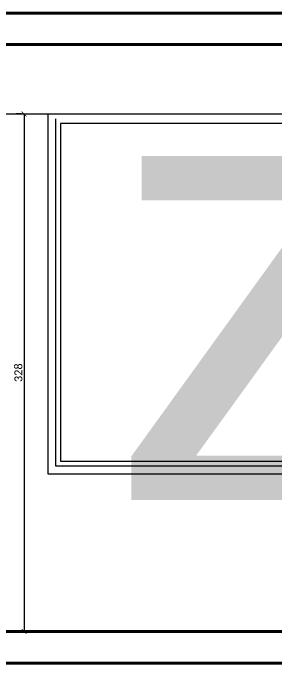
# Model space of a CAD drawing. Header units: centimetres. Extents: x -26724 to 60145, y -23645 to 6771.
# Drawn here: x 2014.3 to 2180.2, y 366.3 to 778.3 of the extents above; entities that cross this region are included whole.
import ezdxf

# ---------------------------------------------------------------- set-up
doc = ezdxf.new("R2010")
doc.units = ezdxf.units.CM
doc.layers.add('3.IZGLED 2', color=7, linetype='Continuous', lineweight=9, true_color=0x4a4a4a)
doc.layers.add('IZGLED 2', color=253, linetype='Continuous', lineweight=9, true_color=0x828282)
doc.layers.add('4.KOTE', color=88, linetype='Continuous', lineweight=15)
doc.layers.add('zid', color=7, linetype='Continuous', lineweight=40)
doc.layers.add('tekst', color=7, linetype='Continuous')
doc.layers.add('tekst @ 50', color=7, linetype='Continuous')
doc.styles.add('Notes', font='arial.ttf', dxfattribs={"height": 3})
doc.styles.get("Standard").update_dxf_attribs({"font": 'calibri.ttf'})
doc.dimstyles.new('ja 1 30 izgledi zidova', dxfattribs={"dimtxt": 5, "dimasz": 3, "dimexe": 5, "dimexo": 5, "dimgap": 1, "dimtad": 1, "dimdec": 0, "dimtxsty": 'Standard', "dimblk": 'ARCHTICK', "dimcen": 2.5, "dimclrd": 256, "dimclrt": 7, "dimadec": 0, "dimazin": 0, "dimtfac": 1, "dimtdec": 0, "dimtix": 1, "dimtmove": 1, "dimatfit": 3, "dimldrblk": 'ARCHTICK', "dimfxl": 5, "dimfxlon": 1, "dimlwd": 0, "dimlwe": 9, "dimarcsym": 0})

# ---------------------------------------------------------------- blocks, each defined once
blk = doc.blocks.new('*U3237')
at = {"layer": 'tekst @ 50', "ltscale": 0.8, "style": 'Notes'}
blk.add_text('frizider za voće', height=283.795, dxfattribs=at).set_placement((773.6, 469.68))
blk = doc.blocks.new('_ArchTick')
at = {"color": 0, "linetype": 'ByBlock', "const_width": 0.15}
blk.add_lwpolyline([(-0.5, -0.5), (0.5, 0.5)], dxfattribs=at)
blk = doc.blocks.new('*D911')
at = {"layer": '4.KOTE', "color": 0, "lineweight": 9, "transparency": 16777216}
for p, q in [((2019.62, 714.29), (2016.26, 714.29)), ((2020.74, 386.29), (2016.26, 386.29))]:
    blk.add_line(p, q, dxfattribs=at)
at = {"layer": '4.KOTE', "lineweight": 0, "transparency": 16777216}
blk.add_line((2021.26, 714.29), (2021.26, 386.29), dxfattribs=at)
at = {"layer": 'Defpoints', "color": 0, "transparency": 16777216}
for p in [(2025.79, 714.29, -26.72), (2021.26, 386.29), (2025.84, 386.29, -19.13)]:
    blk.add_point(p, dxfattribs=at)
at = {"layer": '4.KOTE', "lineweight": 0, "transparency": 16777216, "xscale": 3, "yscale": 3, "zscale": 3}
for p, rotation in [((2021.26, 714.29), 90), ((2021.26, 386.29), 270)]:
    blk.add_blockref('_ArchTick', p, dxfattribs=dict(at, rotation=rotation))
at = {"layer": '4.KOTE', "color": 7, "transparency": 16777216, "insert": (2017.7, 550.29), "char_height": 5, "attachment_point": 5, "rotation": 90}
blk.add_mtext('328', dxfattribs=at)

msp = doc.modelspace()

# ---------------------------------------------------------------- linework, layer by layer
at = {"layer": '3.IZGLED 2', "elevation": -27}
for points in [[(2036.3, 714.29), (2036.3, 486.29), (2236.3, 486.29)], [(2041.3, 711.29), (2041.3, 491.29), (2236.3, 491.29)], [(2236.3, 708.29), (2044.3, 708.29), (2044.3, 494.29), (2236.3, 494.29)]]:
    msp.add_lwpolyline(points, dxfattribs=at)
at = {"layer": 'IZGLED 2'}
msp.add_line((2001.3, 714.29, -27), (2476.46, 714.29, -21.65), dxfattribs=at)
at = {"layer": 'zid'}
for p, q in [((3221.3, 778.29, -27), (1171.3, 778.29, -27)), ((3221.3, 758.29, -27), (1171.3, 758.29, -27)), ((3221.3, 386.29, -27), (1171.3, 386.29, -13.5)), ((3221.3, 386.29, -27), (1731.58, 386.29, -27)), ((3221.3, 366.29, -27), (1171.3, 366.29))]:
    msp.add_line(p, q, dxfattribs=at)

# ---------------------------------------------------------------- block references
at = {"layer": 'tekst', "color": 3, "lineweight": 50}
msp.add_blockref('*U3237', (0, 0), dxfattribs=at)

# ---------------------------------------------------------------- dimensions: what is measured, and where the dimension line sits
at = {"layer": '4.KOTE'}
dim = msp.add_linear_dim(base=(2021.26, 386.29), p1=(2025.79, 714.29, -26.72), p2=(2025.84, 386.29, -19.13), angle=90, dimstyle='ja 1 30 izgledi zidova', dxfattribs=at)
dim.commit()
dim.dimension.update_dxf_attribs({"geometry": '*D911', "text_midpoint": (2017.7, 550.29)})

doc.saveas('drawing.dxf')
